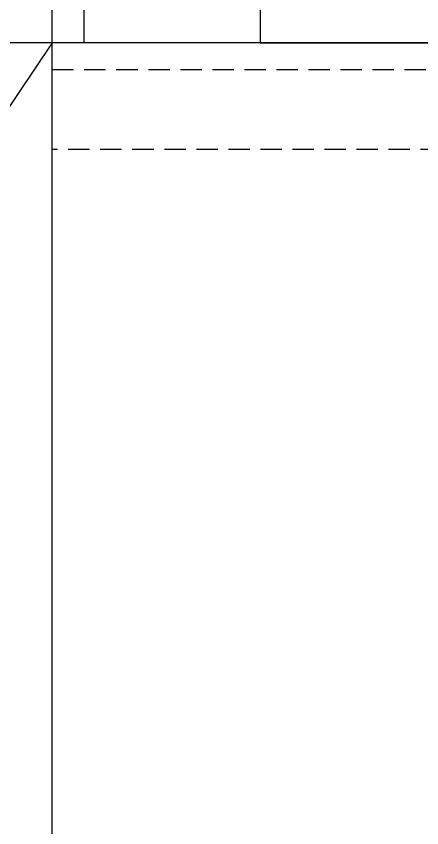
# Model space of a CAD drawing. Header units: millimetres. Extents: x -551172 to 232469, y -3435 to 261611.
# Drawn here: x 38077.9 to 38229.8, y 102381.1 to 102685.3 of the extents above; entities that cross this region are included whole.
import ezdxf

# ---------------------------------------------------------------- set-up
doc = ezdxf.new("R2010")
doc.units = ezdxf.units.MM
doc.header["$LTSCALE"] = 10
doc.linetypes.add('DH-HID2', pattern=[1.2, 0.8, -0.4])
for name, color, linetype in [('06-FUR', 6, 'Continuous'), ('3.기호.계단선', 30, 'Continuous'), ('C-FIN', 5, 'Continuous'), ('FU-FURM', 251, 'DH-HID2'), ('도면층2', 2, 'Continuous')]:
    doc.layers.add(name, color=color, linetype=linetype)

msp = doc.modelspace()

# ---------------------------------------------------------------- linework, layer by layer
at = {"layer": '06-FUR'}
msp.add_line((39091.38, 102675.3), (38091.38, 102675.3), dxfattribs=at)
msp.add_lwpolyline([(38091.38, 102675.3), (37541.38, 102675.3), (37541.38, 101855.3), (38091.38, 101855.3)], close=True, dxfattribs=at)
msp.add_lwpolyline([(38091.38, 102675.3), (37541.38, 101855.3)], dxfattribs=at)
at = {"layer": '3.기호.계단선'}
msp.add_lwpolyline([(38169.26, 102775.3), (38169.26, 102675.3), (38269.26, 102675.3), (38269.26, 102575.3)], dxfattribs=at)
at = {"layer": 'C-FIN'}
msp.add_line((38103.38, 102675.3), (38103.38, 105105.3), dxfattribs=at)
at = {"layer": 'FU-FURM'}
msp.add_lwpolyline([(38501.38, 102665.3), (38501.38, 102635.3), (38091.38, 102635.3), (38091.38, 102665.3)], close=True, dxfattribs=at)
msp.add_arc((38044.39, 102729.54), 466.61, 275.7801, 348.3485, dxfattribs=at)
at = {"layer": '도면층2'}
for q in [(38091.38, 105355.3), (37541.38, 102675.3)]:
    msp.add_line((38091.38, 102675.3), q, dxfattribs=at)

doc.saveas('drawing.dxf')
